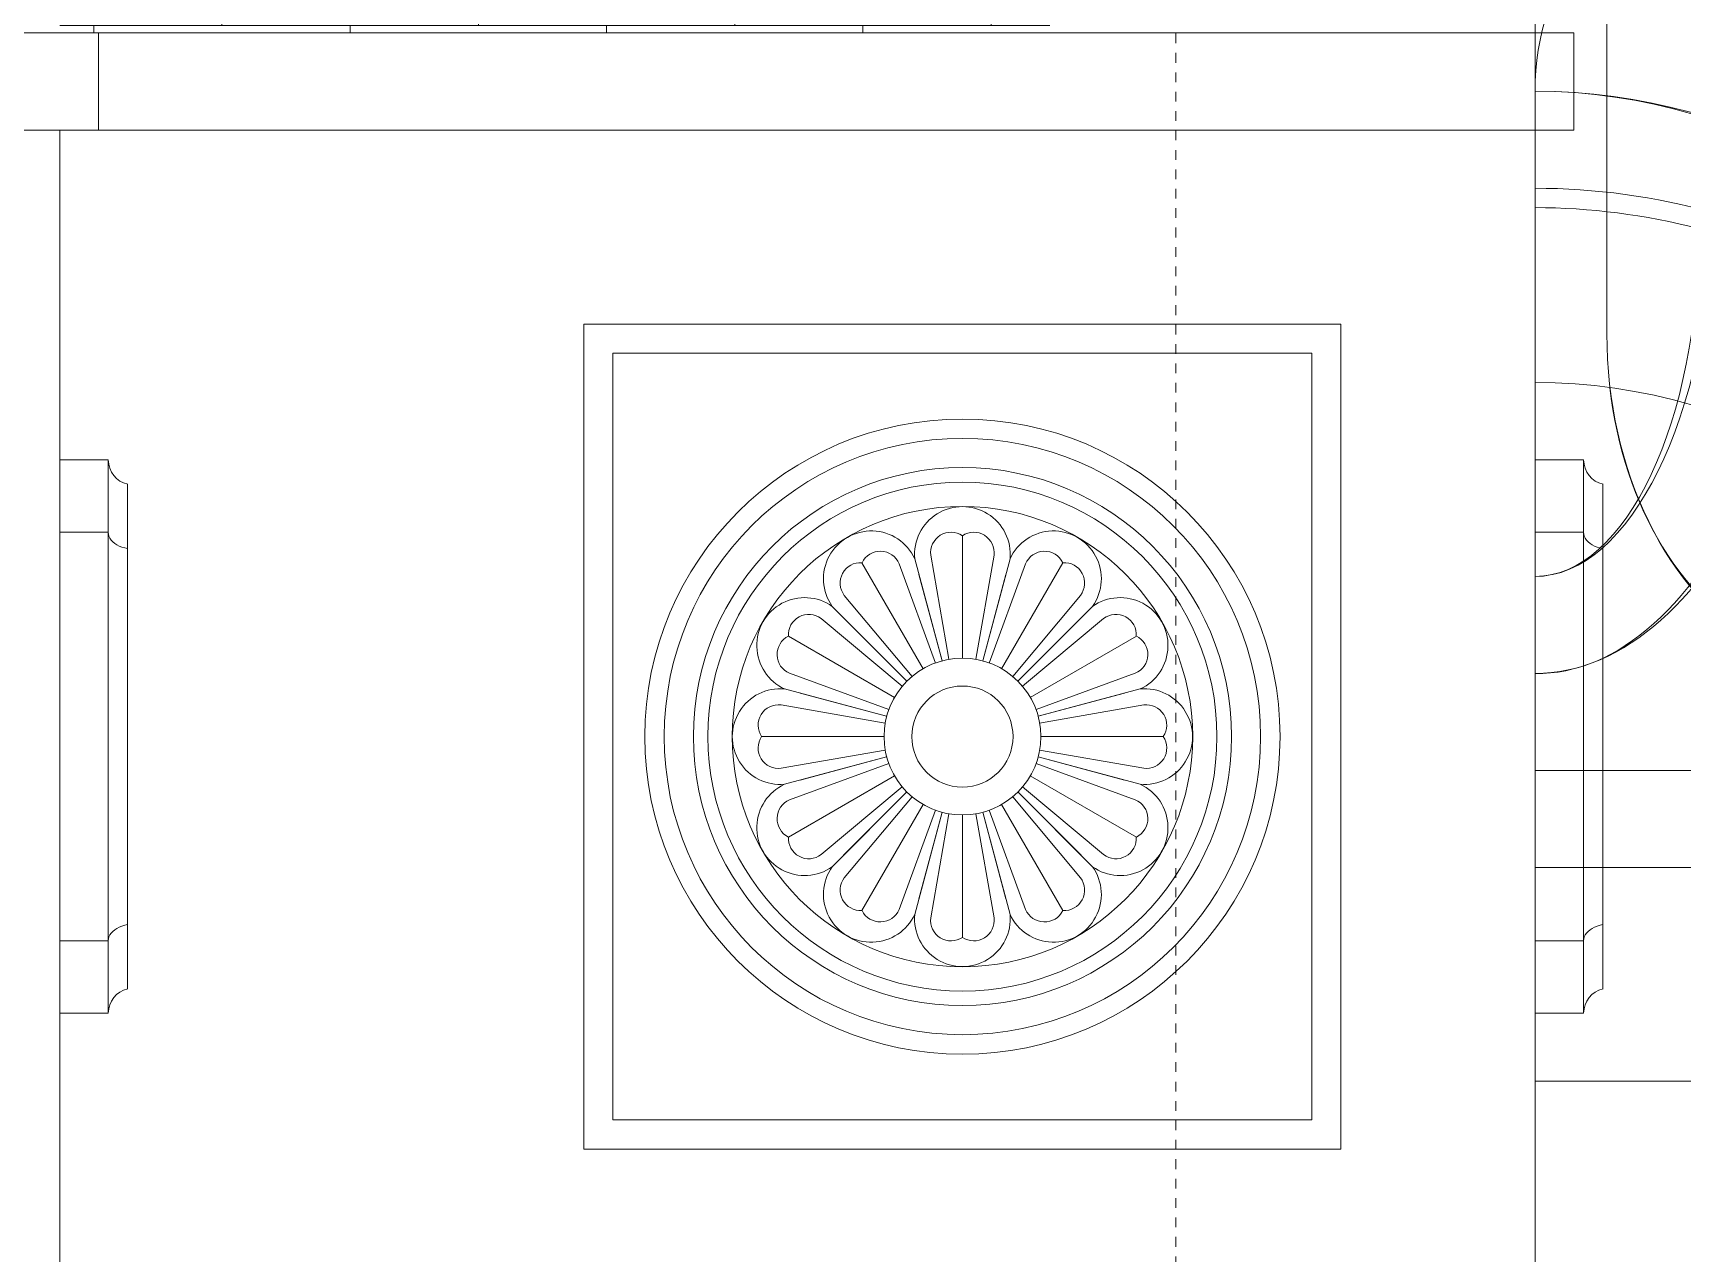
# Model space of a CAD drawing. Header units: millimetres. Extents: x 54 to 1314, y 20 to 614.
# Drawn here: x 420.53 to 437.52, y 183.05 to 195.62 of the extents above; entities that cross this region are included whole.
import ezdxf

# ---------------------------------------------------------------- set-up
doc = ezdxf.new("R2010")
doc.units = ezdxf.units.MM
doc.linetypes.add('CENTER2', pattern=[1.125, 0.75, -0.125, 0.125, -0.125])
for name, color, linetype, lineweight in [('A_РАЗМ.ОСНОВНЫЕ', 4, 'Continuous', 13), ('А_КИРПИЧ ОБЛИЦ.', 250, 'Continuous', 30), ('А_МЕТАЛ.ОГРАЖД.', 102, 'Continuous', 18), ('А_ПЕРВЫЙ ПЛАН', 102, 'Continuous', 15), ('А_ШТУКАТУРКА ФАСАД', 7, 'Continuous', 15), ('ОСИ', 40, 'CENTER2', 18)]:
    doc.layers.add(name, color=color, linetype=linetype, lineweight=lineweight)

# ---------------------------------------------------------------- blocks, each defined once
blk = doc.blocks.new('Половина')
at = {"layer": 'А_МЕТАЛ.ОГРАЖД.', "ltscale": 100}
for p, q in [((5.023, 2), (-0.74, 2)), ((5.023, 1.5), (-0.74, 1.5))]:
    blk.add_line(p, q, dxfattribs=at)
at = {"layer": 'А_МЕТАЛ.ОГРАЖД.', "lineweight": 20, "ltscale": 100}
for p, q in [((-0.74, 2), (5.023, 2)), ((-0.74, 2), (-0.74, -9)), ((-0.74, 1.5), (5.023, 1.5)), ((1.48, 0.5), (2.59, 0.5)), ((1.48, 0.5), (1.48, 0)), ((2.59, 0.5), (2.59, 0)), ((1.628, 0.3), (2.442, 0.3)), ((1.628, 0.3), (1.628, 0)), ((2.442, 0.3), (2.442, 0)), ((0, 0), (5.023, 0)), ((0, 0), (0, -3.5)), ((3.334, -5), (3.146, -5.431)), ((3.386, -5.275), (3.274, -5.532)), ((-0.74, -8), (5.023, -8))]:
    blk.add_line(p, q, dxfattribs=at)
for centre, major_axis, ratio, start_param, end_param in [((2.249, 3.506), (0, 4.51), 0.74, 2.031713, 2.15992), ((2.249, -1.506), (0, 4.51), 0.74, 0.981673, 1.10988), ((-0.74, -0.115), (0, 0.915), 0.74, -0.833566, -0.170745), ((0.74, -1), (0, 2.2), 0.74, 0.734134, 1.141097), ((0.74, -1), (0, 2), 0.74, 0.722734, 1.570796), ((-0.74, 0), (-0.036, 7), 0.454544, 3.130274, 4.71005), ((-0.74, 0), (0, 7), 0.475714, 3.141593, 4.712389), ((-0.74, -11.354), (0, 10.354), 0.74, -0.851442, 0), ((-0.74, -11.893), (0, 10.893), 0.74, -0.796615, 0), ((-0.74, -14.354), (0, 12.354), 0.74, -0.203355, 0), ((-0.74, -14.354), (0, 12.154), 0.74, -0.189208, 0), ((-0.74, -2), (0, 4), 0.4625, 3.141593, 4.648707), ((-0.74, -2.417), (0, 3.583), 0.4721, 3.141597, 4.712389), ((2.59, -3.5), (0, 3.5), 0.74, 1.570796, 3.913132), ((-0.74, -14.354), (0, 10.354), 0.74, -0.851442, 0), ((2.489, -3.557), (0, 3.357), 0.74, 1.718985, 3.887211), ((-0.74, -14.354), (0, 10.854), 0.74, -0.693766, -0.531989), ((-0.74, -14.354), (0, 10.654), 0.74, -0.673035, -0.550763)]:
    blk.add_ellipse(centre, major_axis=major_axis, ratio=ratio, start_param=start_param, end_param=end_param, dxfattribs=at)
at = {"layer": 'А_ПЕРВЫЙ ПЛАН', "ltscale": 100}
blk.add_line((5.023, -9), (5.023, 2), dxfattribs=at)
blk = doc.blocks.new('Розетка 2')
at = {"layer": 'А_ШТУКАТУРКА ФАСАД', "lineweight": 9}
for p, q in [((3.272, 0.808), (3.272, 2.069)), ((2.868, 0.699), (2.237, 1.792)), ((2.62, 1.781), (2.994, 0.758)), ((2.781, 1.832), (3.063, 0.78)), ((2.946, 1.868), (3.133, 0.796)), ((3.598, 1.868), (3.41, 0.796)), ((3.762, 1.832), (3.481, 0.78)), ((3.923, 1.781), (3.549, 0.758)), ((3.675, 0.699), (4.306, 1.792)), ((2.824, 1.671), (3.063, 0.78)), ((3.719, 1.671), (3.481, 0.78)), ((2.055, 1.455), (2.754, 0.62)), ((4.488, 1.455), (3.79, 0.62)), ((1.817, 1.216), (2.652, 0.518)), ((1.931, 1.341), (2.7, 0.571)), ((2.048, 1.223), (2.7, 0.571)), ((4.613, 1.341), (3.843, 0.571)), ((4.495, 1.223), (3.843, 0.571)), ((4.727, 1.216), (3.891, 0.518)), ((2.572, 0.404), (1.48, 1.035)), ((3.971, 0.404), (5.064, 1.035)), ((1.491, 0.652), (2.513, 0.278)), ((5.053, 0.652), (4.03, 0.278)), ((1.44, 0.491), (2.491, 0.209)), ((1.601, 0.448), (2.491, 0.209)), ((5.104, 0.491), (4.052, 0.209)), ((4.943, 0.448), (4.052, 0.209)), ((1.403, 0.326), (2.476, 0.139)), ((5.14, 0.326), (4.067, 0.139)), ((2.464, 0), (1.202, 0)), ((4.079, 0), (5.341, 0)), ((1.403, -0.326), (2.476, -0.139)), ((5.14, -0.326), (4.067, -0.139)), ((1.44, -0.491), (2.491, -0.209)), ((1.491, -0.652), (2.513, -0.278)), ((1.601, -0.448), (2.491, -0.209)), ((5.053, -0.652), (4.03, -0.278)), ((4.943, -0.448), (4.052, -0.209)), ((5.104, -0.491), (4.052, -0.209)), ((2.572, -0.404), (1.48, -1.035)), ((3.971, -0.404), (5.064, -1.035)), ((1.817, -1.216), (2.652, -0.518)), ((1.931, -1.341), (2.7, -0.571)), ((2.048, -1.223), (2.7, -0.571)), ((2.055, -1.455), (2.754, -0.62)), ((4.488, -1.455), (3.79, -0.62)), ((4.495, -1.223), (3.843, -0.571)), ((4.613, -1.341), (3.843, -0.571)), ((4.727, -1.216), (3.891, -0.518)), ((2.868, -0.699), (2.237, -1.792)), ((2.62, -1.781), (2.994, -0.758)), ((2.781, -1.832), (3.063, -0.78)), ((2.824, -1.671), (3.063, -0.78)), ((2.946, -1.868), (3.133, -0.796)), ((3.272, -0.808), (3.272, -2.069)), ((3.598, -1.868), (3.41, -0.796)), ((3.719, -1.671), (3.481, -0.78)), ((3.762, -1.832), (3.481, -0.78)), ((3.923, -1.781), (3.549, -0.758)), ((3.675, -0.699), (4.306, -1.792))]:
    blk.add_line(p, q, dxfattribs=at)
at = {"layer": 'А_ШТУКАТУРКА ФАСАД', "lineweight": 15}
for radius in [3.272, 2.372]:
    blk.add_circle((3.272, 0), radius, dxfattribs=at)
at = {"layer": 'А_ШТУКАТУРКА ФАСАД', "lineweight": 9}
for radius in [3.072, 2.772, 2.622, 0.808, 0.521]:
    blk.add_circle((3.272, 0), radius, dxfattribs=at)
for centre, radius, start, end in [((3.272, 1.877), 0.493, 354.7275, 185.2725), ((2.333, 1.626), 0.493, 24.7275, 215.2725), ((3.154, 1.895), 0.21, 55.9754, 187.3174), ((3.389, 1.895), 0.21, 352.6826, 124.0246), ((4.21, 1.626), 0.493, 324.7275, 155.2725), ((2.426, 1.7), 0.21, 22.6826, 154.0246), ((4.117, 1.7), 0.21, 25.9754, 157.3174), ((2.222, 1.582), 0.21, 85.9754, 217.3174), ((4.321, 1.582), 0.21, 322.6826, 94.0246), ((1.646, 0.939), 0.493, 54.7275, 245.2725), ((4.897, 0.939), 0.493, 294.7275, 125.2725), ((1.689, 1.049), 0.21, 52.6826, 184.0246), ((4.854, 1.049), 0.21, 355.9754, 127.3174), ((1.572, 0.846), 0.21, 115.9754, 247.3174), ((4.972, 0.846), 0.21, 292.6826, 64.0246), ((1.394, 0), 0.493, 84.7275, 275.2725), ((5.149, 0), 0.493, 264.7275, 95.2725), ((1.377, 0.118), 0.21, 82.6826, 214.0246), ((5.167, 0.118), 0.21, 325.9754, 97.3174), ((1.377, -0.118), 0.21, 145.9754, 277.3174), ((5.167, -0.118), 0.21, 262.6826, 34.0246), ((1.646, -0.939), 0.493, 114.7275, 305.2725), ((4.897, -0.939), 0.493, 234.7275, 65.2725), ((1.572, -0.846), 0.21, 112.6826, 244.0246), ((4.972, -0.846), 0.21, 295.9754, 67.3174), ((1.689, -1.049), 0.21, 175.9754, 307.3174), ((4.854, -1.049), 0.21, 232.6826, 4.0246), ((2.333, -1.626), 0.493, 144.7275, 335.2725), ((4.21, -1.626), 0.493, 204.7275, 35.2725), ((2.222, -1.582), 0.21, 142.6826, 274.0246), ((4.321, -1.582), 0.21, 265.9754, 37.3174), ((2.426, -1.7), 0.21, 205.9754, 337.3174), ((3.272, -1.877), 0.493, 174.7275, 5.2725), ((3.154, -1.895), 0.21, 172.6826, 304.0246), ((3.389, -1.895), 0.21, 235.9754, 7.3174), ((4.117, -1.7), 0.21, 202.6826, 334.0246)]:
    blk.add_arc(centre, radius, start, end, dxfattribs=at)

msp = doc.modelspace()

# ---------------------------------------------------------------- hatches: boundary and pattern name
at = {"layer": 'А_КИРПИЧ ОБЛИЦ.', "lineweight": 9}
h = msp.add_hatch(dxfattribs=at)
h.set_pattern_fill('AR-BRSTD', color=41, scale=0.013, style=0)
h.set_pattern_definition([(0, (299134.6082, -46894.06874), (0, 0.8806434), []), (90, (299134.6082, -46894.0687), (-1.3208, 0.8806434), [0.8806434, -0.8806434])])
h.paths.add_polyline_path([(420.809, 195.62), (431.009, 195.62), (431.009, 207.32), (420.809, 207.32)])

# ---------------------------------------------------------------- linework, layer by layer
at = {"layer": 'А_ПЕРВЫЙ ПЛАН', "ltscale": 100}
msp.add_lwpolyline([(436.009, 184.82), (441.767, 184.82), (441.767, 187.02), (436.009, 187.02)], close=True, dxfattribs=at)
at = {"layer": 'А_ШТУКАТУРКА ФАСАД', "lineweight": 15}
for p, q in [((421.309, 191.22), (420.809, 191.22)), ((421.309, 190.476), (421.309, 191.22)), ((436.509, 191.22), (436.009, 191.22)), ((436.509, 190.476), (436.509, 191.22)), ((421.509, 190.308), (421.509, 190.97)), ((436.709, 190.308), (436.709, 190.97)), ((421.309, 190.476), (420.809, 190.476)), ((421.309, 190.476), (421.309, 186.264)), ((436.509, 190.476), (436.009, 190.476)), ((436.509, 190.476), (436.509, 186.264)), ((421.509, 190.308), (421.509, 186.432)), ((436.709, 190.308), (436.709, 186.432)), ((421.509, 186.432), (421.509, 185.77)), ((436.709, 186.432), (436.709, 185.77)), ((421.309, 186.264), (420.809, 186.264)), ((421.309, 186.264), (421.309, 185.52)), ((436.509, 186.264), (436.009, 186.264)), ((436.509, 186.264), (436.509, 185.52)), ((420.809, 185.52), (421.309, 185.52)), ((436.009, 185.52), (436.509, 185.52))]:
    msp.add_line(p, q, dxfattribs=at)
at = {"layer": 'А_ШТУКАТУРКА ФАСАД', "color": 7}
for points in [[(421.209, 194.62), (307.609, 194.62), (307.609, 195.62), (421.209, 195.62)], [(436.409, 194.62), (421.209, 194.62), (421.209, 195.62), (436.409, 195.62)], [(426.209, 184.12), (434.009, 184.12), (434.009, 192.62), (426.209, 192.62)], [(426.509, 184.42), (433.709, 184.42), (433.709, 192.32), (426.509, 192.32)]]:
    msp.add_lwpolyline(points, close=True, dxfattribs=at)
for points in [[(308.009, 194.62), (308.009, 182.12), (356.609, 182.12), (356.609, 160.62), (382.209, 160.62), (382.209, 182.12), (420.809, 182.12), (420.809, 194.62)], [(436.009, 194.62), (436.009, 182.12), (420.809, 182.12)]]:
    msp.add_lwpolyline(points, dxfattribs=at)
at = {"layer": 'А_ШТУКАТУРКА ФАСАД', "lineweight": 15, "flags": 128}
for points in [[(421.509, 190.308), (421.479, 190.314), (421.45, 190.322), (421.423, 190.333), (421.398, 190.346), (421.376, 190.36), (421.356, 190.377), (421.34, 190.395), (421.326, 190.414), (421.317, 190.434), (421.311, 190.455), (421.309, 190.476)], [(436.709, 190.308), (436.679, 190.314), (436.65, 190.322), (436.623, 190.333), (436.598, 190.346), (436.576, 190.36), (436.556, 190.377), (436.54, 190.395), (436.526, 190.414), (436.517, 190.434), (436.511, 190.455), (436.509, 190.476)], [(421.509, 186.432), (421.479, 186.426), (421.45, 186.418), (421.423, 186.407), (421.398, 186.394), (421.376, 186.38), (421.356, 186.363), (421.34, 186.345), (421.326, 186.326), (421.317, 186.306), (421.311, 186.285), (421.309, 186.264)], [(436.709, 186.432), (436.679, 186.426), (436.65, 186.418), (436.623, 186.407), (436.598, 186.394), (436.576, 186.38), (436.556, 186.363), (436.54, 186.345), (436.526, 186.326), (436.517, 186.306), (436.511, 186.285), (436.509, 186.264)]]:
    msp.add_lwpolyline(points, dxfattribs=at)
at = {"layer": 'А_ШТУКАТУРКА ФАСАД', "lineweight": 15}
for centre, start, end in [((421.566, 191.22), 180, 257.3196), ((436.766, 191.22), 180, 257.3196), ((421.566, 185.52), 102.6804, 180), ((436.766, 185.52), 102.6804, 180)]:
    msp.add_arc(centre, 0.256, start, end, dxfattribs=at)
at = {"layer": 'ОСИ', "ltscale": 0.01}
msp.add_line((432.309, 134.514), (432.309, 225.82), dxfattribs=at)

# ---------------------------------------------------------------- block references
at = {"layer": 'A_РАЗМ.ОСНОВНЫЕ'}
for name, p in [('Половина', (436.749, 196.02)), ('Розетка 2', (426.838, 188.37))]:
    msp.add_blockref(name, p, dxfattribs=at)

doc.saveas('drawing.dxf')
